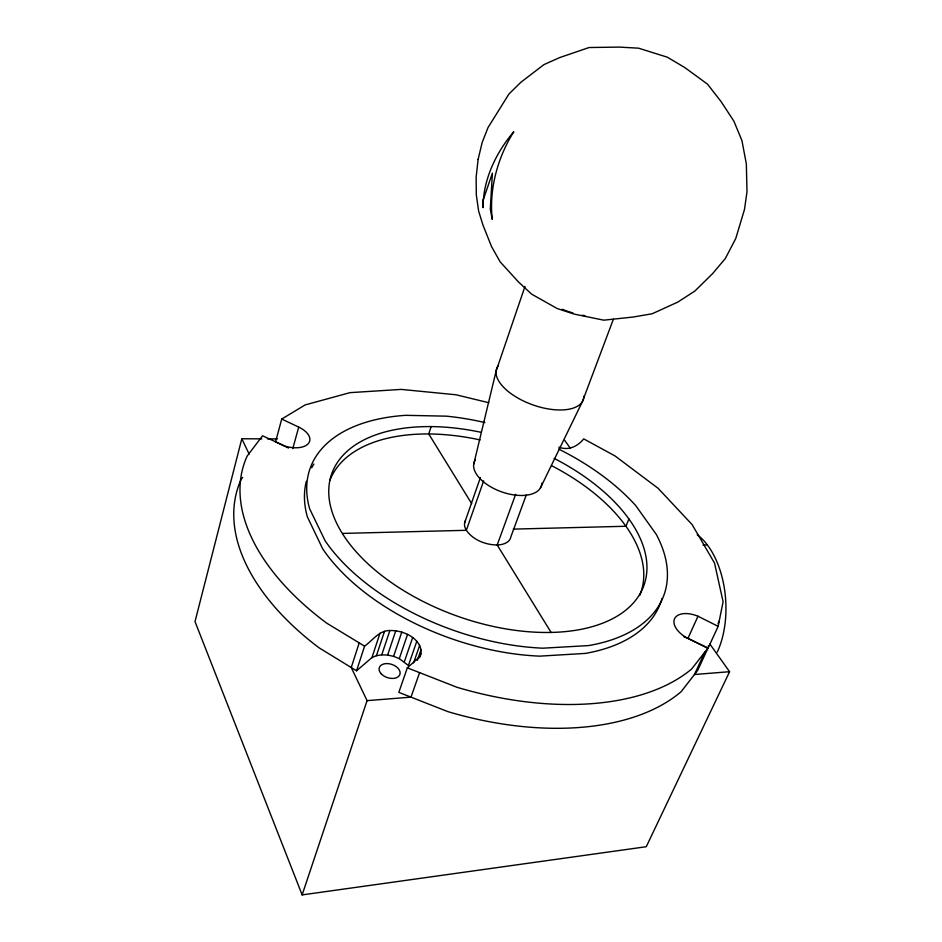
<?xml version="1.0" encoding="UTF-8"?>
<svg xmlns="http://www.w3.org/2000/svg" width="942" height="942" viewBox="0 0 942 942"><rect width="100%" height="100%" fill="white"/><g stroke="black" fill="none" stroke-linecap="round" stroke-linejoin="round"><path stroke-width="1.41" d="M419.508 657.669C424.736 648.049 415.987 638.276 407.556 634.402C402.034 631.799 396.005 630.375 389.882 630.516C379.014 630.422 372.62 640.489 364.589 646.153L356.559 670.786L319.067 647.813A249.371 142.972 19.7 0 1 241.034 479.619L242.683 477.406M684.045 636.922A21.784 12.399 25.4 0 1 687.99 638.311L707.96 648.39L718.157 626.348L723.091 601.75L714.542 563.092L692.111 524.588L658.14 488.321L615.079 455.987L583.699 438.878C577.705 446.508 568.262 450.841 558.877 447.167M707.96 648.39L708.514 645.659M473.661 464.453L496.069 371.23L524.977 286.462M261.758 438.866L241.811 438.76L195.006 621.59L302.147 894.9L646.271 846.717L729.579 671.705L709.903 644.081M488.78 402.705L456.01 394.78L401.245 389.399L349.988 392.649L305.149 404.919L281.717 419.049L275.582 441.857L288.546 448.039M292.809 448.545L298.72 427.103L281.717 419.049M359.208 642.88L351.236 667.525L367.074 700.648L302.147 894.9M431.13 426.585L428.74 433.968L471.695 503.64M356.559 670.786L371.937 657.61L380.003 633.201M371.937 657.61L376.411 655.703L384.501 631.34M376.411 655.703L381.757 654.831L389.882 630.516M381.757 654.831L387.609 655.055L395.77 630.775M387.609 655.055L393.579 656.35L401.798 632.106M416.811 641.255L408.416 665.488L399.29 658.635L407.556 634.402M404.342 661.743L412.678 637.51M420.921 653.618L419.178 657.198L407.321 667.831L398.831 692.37L447.992 711.669A249.371 142.972 19.7 0 0 681.172 691.687L697.692 670.327L708.031 648.002L690.922 639.853A21.972 12.234 25.2 0 1 674.225 619.648A21.972 12.234 25.2 0 1 697.987 616.233L718.157 626.348M413.585 662.885L419.673 645.364M464.677 522.669L480.42 477.5M417.318 660.377L421.086 649.58M483.658 480.856L466.337 530.299C473.19 540.084 485.53 544.853 497.188 544.982A24.221 13.471 19.7 0 0 510.882 536.81L526.378 494.703M419.602 672.635L410.983 697.139L367.074 700.648M515.651 494.291L497.188 544.982L551.129 632.459M613.395 319.185L582.415 401.586L540.461 487.874M628.915 518.983L625.935 526.26L513.343 529.11M687.99 638.311L697.987 616.233M704.828 652.111L694.466 674.507L729.579 671.705M718.051 623.545L719.241 620.955M708.031 648.002L691.605 669.044A251.573 141.088 19.7 0 1 456.988 687.283L407.321 667.831M703.038 545.029L707.336 544.888M342.782 533.419L466.337 530.299A24.221 13.471 19.7 0 1 465.525 520.479M267.457 438.89L277.419 438.937M393.579 656.35L399.29 658.635M364.589 646.153L326.674 623.133A251.573 141.088 19.7 0 1 247.134 456.105L262.547 435.793L284.943 446.108A21.077 11.28 14.8 0 0 308.693 443.117A21.077 11.28 14.8 0 0 298.72 427.103M564.729 440.397L570.463 448.439M241.811 438.76L249.135 454.079M697.233 534.726A74.206 42.366 86.1 0 1 717.251 652.111M541.838 483.187A35.619 18.71 19.7 0 1 501.839 491.936A35.619 18.71 19.7 0 1 475.357 459.873M583.922 396.064A46.028 21.902 19.7 0 1 533.137 404.989A46.028 21.902 19.7 0 1 498.118 365.885M584.911 315.688A47.559 20.206 19.7 0 1 582.297 315.229M572.913 312.98A47.559 20.206 19.7 0 1 562.209 309.282M661.955 598.594A187.364 104.692 19.7 0 1 585.382 653.407L539.79 656.138A187.364 104.692 19.7 0 1 322.729 548.892L307.327 516.781A187.364 104.692 19.7 0 1 306.35 481.303M311.672 467.797A187.364 104.692 19.7 0 1 313.886 464.041M330.03 479.996A165.286 92.257 19.7 0 1 480.114 439.926M551.494 465.619A165.286 92.257 19.7 0 1 639.677 595.532M484.93 422.569A187.905 104.209 19.7 0 0 446.473 416.164L405.661 415.328A187.905 104.209 19.7 0 0 309.635 508.774L325.131 540.802A187.905 104.209 19.7 0 0 542.945 648.19L588.644 645.576A187.905 104.209 19.7 0 0 656.256 534.361L635.826 505.724A187.905 104.209 19.7 0 0 558.653 449.063M554.19 458.413A165.768 91.833 19.7 0 1 599.1 624.499A165.768 91.833 19.7 0 1 341.793 532.607A165.768 91.833 19.7 0 1 481.185 432.343M483.14 200.116L483.105 207.699C482.846 179.946 496.034 152.569 513.802 131.703C497.729 157.314 488.863 189.106 492.242 219.321L490.311 209.171L492.407 173.104L483.14 200.116M478.112 159.422L476.134 177.202L476.311 194.806L478.642 211.126L482.999 225.162L491.547 246.604L500.19 261.911L518.383 281.858L531.606 294.128L557.181 308.54L574.267 314.122L603.81 320.174L633.259 317.018L652.135 313.78L677.887 302.052L694.866 291.054L712.611 273.604L725.305 258.555L735.761 238.479L744.486 209.465L746.994 191.768L746.335 163.826L741.919 140.546L733.889 121.153L720.995 101.465L707.513 84.168L684.928 67.647L667.336 57.191L638.57 48.183L619.377 47.1L589.103 47.524L559.795 57.533L543.911 64.633L520.879 82.272L508.939 94.012L488.003 127.594L482.151 142.525L478.112 159.422M381.063 673.636A10.857 6.971 18.2 0 0 399.22 675.72A10.857 6.971 18.2 0 0 388.504 663.674A10.857 6.971 18.2 0 0 381.063 673.636"/></g></svg>
